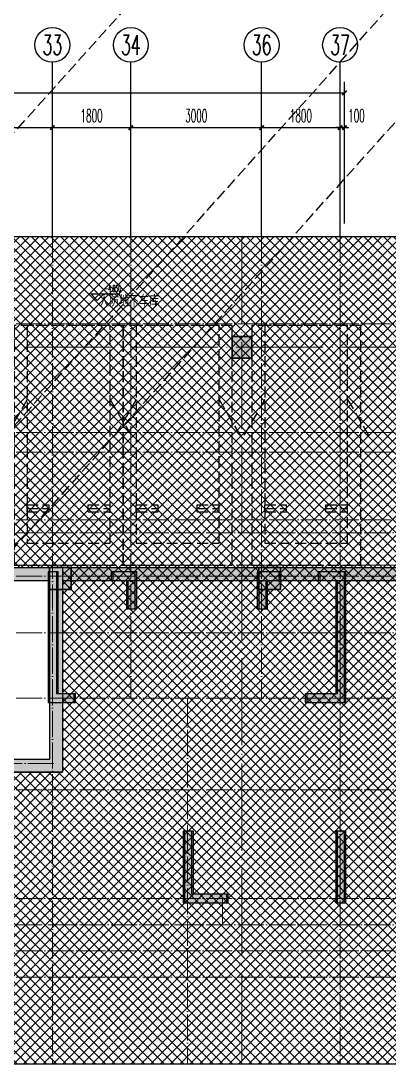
# Model space of a CAD drawing. Extents: x 27938 to 650306, y -92720 to 1524912.
# Drawn here: x 319594 to 328041, y 738130 to 762082 of the extents above; entities that cross this region are included whole.
import ezdxf
from ezdxf.enums import TextEntityAlignment as Align

# ---------------------------------------------------------------- set-up
doc = ezdxf.new("R2010")
doc.units = 0
doc.header["$LTSCALE"] = 1000
doc.header["$MEASUREMENT"] = 0
for name, pattern in [('__DASH', [0.35, 0.25, -0.1]), ('DASH', [0.35, 0.25, -0.1]), ('DOTE', [2.42, 2, -0.2, 0.02, -0.2])]:
    doc.linetypes.add(name, pattern=pattern)
for name, color, linetype in [('AXIS', 3, 'Continuous'), ('AXIS_TEXT', 4, 'Continuous'), ('COLUMN', 9, 'Continuous'), ('DIM_ELEV', 3, 'Continuous'), ('HS-A-停车位（标准）', 9, 'Continuous'), ('HS-A-墙-砼', 41, 'Continuous'), ('PUB_TEXT', 4, 'Continuous'), ('建-墙-填充', 8, 'Continuous')]:
    doc.layers.add(name, color=color, linetype=linetype)
for name, color, linetype, lineweight in [('DOTE', 19, 'DOTE', 9), ('PUB_HATCH', 8, 'Continuous', 9), ('填充', 251, 'Continuous', 5), ('砼柱', 2, 'Continuous', 35)]:
    doc.layers.add(name, color=color, linetype=linetype, lineweight=lineweight)
doc.styles.add('_TCH_AXIS', font='COMPLEX', dxfattribs={"bigfont": 'GBCBIG'})
doc.styles.add('_TCH_DIM', font='SIMPLEX.shx', dxfattribs={"width": 0.6, "oblique": 10, "bigfont": 'hztxt.shx'})
doc.styles.add('_TCH_DIM_T3', font='SIMPLEX.shx', dxfattribs={"width": 0.494118, "bigfont": 'GBCBIG.shx'})
doc.styles.add('COMPLEX', font='COMPLEX')
doc.styles.get("Standard").update_dxf_attribs({"font": 'gbenor.shx', "bigfont": 'gbcbig.shx'})
doc.dimstyles.new('_TCH_ARCH&&100', dxfattribs={"dimtxt": 297.5, "dimasz": 100, "dimexe": 250, "dimexo": 300, "dimgap": 126.25, "dimtad": 1, "dimdec": 0, "dimzin": 0, "dimdsep": 46, "dimtxsty": '_TCH_DIM_T3', "dimblk": 'ARCHTICK', "dimcen": 0.09, "dimclrt": 4, "dimazin": 2, "dimtfac": 1, "dimtdec": 0, "dimtix": 1, "dimtmove": 2, "dimatfit": 3, "dimfxl": 1, "dimtolj": 1, "dimtzin": 0, "dimarcsym": 0})

# ---------------------------------------------------------------- blocks, each defined once
blk = doc.blocks.new('GDRDADWDAD')
at = {"layer": 'DOTE', "linetype": 'DOTE', "ltscale": 0.3}
for p, q in [((320317, 690157), (320317, 671157)), ((322117, 690157), (322117, 679557)), ((325117, 690157), (325117, 679557)), ((326917, 690157), (326917, 671157)), ((270117, 688157), (328917, 688157)), ((270117, 685657), (328917, 685657)), ((270117, 685207), (328917, 685207)), ((270117, 683657), (328917, 683657)), ((270117, 683357), (328917, 683357)), ((270117, 682357), (328917, 682357)), ((270117, 681057), (328917, 681057)), ((270117, 679557), (328917, 679557)), ((323417, 679557), (323417, 671157)), ((270117, 677457), (328917, 677457)), ((270117, 674957), (328917, 674957)), ((324217, 674957), (324217, 674357)), ((270117, 674357), (328917, 674357)), ((270117, 673757), (328917, 673757)), ((270117, 673157), (328917, 673157))]:
    blk.add_line(p, q, dxfattribs=at)
blk = doc.blocks.new('gdfgdgdgr')
at = {"layer": 'PUB_HATCH'}
for points in [[(525378, 529314), (525378, 526314), (525978, 526314), (525978, 526514), (525578, 526514), (525578, 529114), (525578, 529114), (525578, 529314)], [(526828, 529114), (527178, 529114), (527178, 528464), (527378, 528464), (527378, 529314), (526828, 529314)], [(530678, 529114), (530678, 529314), (530178, 529314), (530178, 528464), (530378, 528464), (530378, 529114)], [(532178, 529314), (531578, 529314), (531578, 529114), (531978, 529114), (531978, 526514), (531278, 526514), (531278, 526314), (532178, 526314)], [(529478, 521914), (528678, 521914), (528678, 523364), (528478, 523364), (528478, 521714), (529478, 521714)], [(532178, 521714), (532178, 523364), (531978, 523364), (531978, 521714)]]:
    blk.add_hatch(color=256, dxfattribs=at).paths.add_polyline_path(points)
at = {"layer": 'COLUMN', "color": 8}
for p, q in [((525378, 529314), (525378, 526314)), ((525578, 529314), (525378, 529314)), ((525578, 529114), (525578, 529314)), ((525578, 526514), (525578, 529114)), ((525578, 529114), (525578, 529114)), ((527378, 529314), (526828, 529314)), ((526828, 529314), (526828, 529114)), ((526828, 529114), (527178, 529114)), ((527178, 529114), (527178, 528464)), ((527378, 528464), (527378, 529314)), ((530678, 529314), (530178, 529314)), ((530178, 529314), (530178, 528464)), ((530378, 528464), (530378, 529114)), ((530378, 529114), (530678, 529114)), ((530678, 529114), (530678, 529314)), ((532178, 529314), (531578, 529314)), ((531578, 529314), (531578, 529114)), ((531578, 529114), (531978, 529114)), ((531978, 529114), (531978, 526514)), ((532178, 526314), (532178, 529314)), ((527178, 528464), (527378, 528464)), ((530178, 528464), (530378, 528464)), ((525978, 526514), (525578, 526514)), ((525978, 526314), (525978, 526514)), ((531978, 526514), (531278, 526514)), ((531278, 526514), (531278, 526314)), ((525378, 526314), (525978, 526314)), ((531278, 526314), (532178, 526314)), ((528678, 523364), (528478, 523364)), ((528478, 523364), (528478, 521714)), ((528678, 521914), (528678, 523364)), ((532178, 523364), (531978, 523364)), ((531978, 523364), (531978, 521714)), ((532178, 521714), (532178, 523364)), ((528478, 521714), (529478, 521714)), ((529478, 521914), (528678, 521914)), ((529478, 521714), (529478, 521914)), ((531978, 521714), (532178, 521714))]:
    blk.add_line(p, q, dxfattribs=at)
blk = doc.blocks.new('A$C47B31F67')
at = {"layer": '填充'}
h = blk.add_hatch(dxfattribs=at)
h.set_pattern_fill('ANSI37', color=8, scale=100, style=0)
h.set_pattern_definition([(45, (0, 0), (-112.2532, 112.2532), []), (135, (0, 0), (-112.2532, -112.2532), [])])
h.paths.add_polyline_path([(127448, -31360), (127448, -32860), (129998, -32860), (129998, -35060), (129998, -35060), (129998, -36060), (133248, -36060), (133248, -40760), (127398, -40760), (127398, -41360), (124498, -41360), (124498, -39259), (124448, -39260), (124448, -36060), (124448, -36059), (124448, -31360)], flags=16)
h.paths.add_polyline_path([(97048, -31360), (97048, -32860), (94548, -32860), (94548, -35060), (97048, -35060), (97048, -37460), (91248, -37460), (91248, -40760), (97098, -40760), (97098, -41360), (99998, -41360), (99998, -39259), (100148, -39260), (100148, -36060), (100048, -36059), (100048, -31360)], flags=16)
h.paths.add_polyline_path([(82848, -28460), (141648, -28460), (141648, -47460), (82848, -47460)])
at = {"layer": '填充', "color": 8}
blk.add_lwpolyline([(127448, -31360), (127448, -32860), (129998, -32860), (129998, -35060), (129998, -35060), (129998, -36060), (133248, -36060), (133248, -40760), (127398, -40760), (127398, -41360), (124498, -41360), (124498, -39259), (124448, -39260), (124448, -36060), (124448, -36059), (124448, -31360)], close=True, dxfattribs=at)
blk = doc.blocks.new('A$C25A378E3')
at = {"layer": 'HS-A-停车位（标准）', "linetype": 'DASH'}
for p, q in [((300, 4280), (800, 4280)), ((300, 4280), (300, 4120)), ((300, 4200), (800, 4200)), ((300, 4120), (800, 4120)), ((800, 4280), (800, 4120)), ((1700, 4280), (2200, 4280)), ((1700, 4280), (1700, 4120)), ((1700, 4200), (2200, 4200)), ((1700, 4120), (2200, 4120)), ((2200, 4280), (2200, 4120)), ((300, 1700), (-200, 2550)), ((2200, 1700), (2700, 2550))]:
    blk.add_line(p, q, dxfattribs=at)
for points in [[(0, 5500), (2500, 5500), (2500, 0), (0, 0)], [(300, 5000), (2200, 5000), (2200, 0), (300, 0)]]:
    blk.add_lwpolyline(points, close=True, dxfattribs=at)
blk = doc.blocks.new('_ArchTick')
at = {"color": 0, "linetype": 'ByBlock', "const_width": 0.4}
blk.add_lwpolyline([(-0.5, -0.5), (0.5, 0.5)], dxfattribs=at)
blk = doc.blocks.new('*D612')
at = {"layer": 'AXIS', "color": 0, "lineweight": -2}
for p, q in [((326917, 757430), (326917, 759880)), ((327017, 757430), (327017, 759880)), ((326917, 759630), (326817, 759630)), ((326917, 759630), (327017, 759630)), ((327017, 759630), (327117, 759630))]:
    blk.add_line(p, q, dxfattribs=at)
at = {"layer": 'Defpoints', "color": 0}
for p in [(327017, 759630), (326917, 757130), (327017, 757130)]:
    blk.add_point(p, dxfattribs=at)
at = {"layer": 'AXIS', "color": 0, "lineweight": -2, "xscale": 100, "yscale": 100, "zscale": 100}
blk.add_blockref('_ArchTick', (326917, 759630), dxfattribs=at)
at = {"layer": 'AXIS', "color": 0, "lineweight": -2, "xscale": 100, "yscale": 100, "zscale": 100, "rotation": 180}
blk.add_blockref('_ArchTick', (327017, 759630), dxfattribs=at)
at = {"layer": 'AXIS', "color": 4, "insert": (327292, 759905), "char_height": 297.5, "attachment_point": 5, "style": '_TCH_DIM_T3'}
blk.add_mtext('\\A1;100', dxfattribs=at)
blk = doc.blocks.new('*D613')
at = {"layer": 'AXIS', "color": 0, "lineweight": -2}
for p, q in [((325117, 757430), (325117, 759880)), ((326917, 757430), (326917, 759880)), ((325117, 759630), (326917, 759630))]:
    blk.add_line(p, q, dxfattribs=at)
at = {"layer": 'Defpoints', "color": 0}
for p in [(326917, 759630), (325117, 757130), (326917, 757130)]:
    blk.add_point(p, dxfattribs=at)
at = {"layer": 'AXIS', "color": 0, "lineweight": -2, "xscale": 100, "yscale": 100, "zscale": 100, "rotation": 180}
blk.add_blockref('_ArchTick', (325117, 759630), dxfattribs=at)
at = {"layer": 'AXIS', "color": 0, "lineweight": -2, "xscale": 100, "yscale": 100, "zscale": 100}
blk.add_blockref('_ArchTick', (326917, 759630), dxfattribs=at)
at = {"layer": 'AXIS', "color": 4, "insert": (326017, 759905), "char_height": 297.5, "attachment_point": 5, "style": '_TCH_DIM_T3'}
blk.add_mtext('\\A1;1800', dxfattribs=at)
blk = doc.blocks.new('*D614')
at = {"layer": 'AXIS', "color": 0, "lineweight": -2}
for p, q in [((322117, 757430), (322117, 759880)), ((325117, 757430), (325117, 759880)), ((322117, 759630), (325117, 759630))]:
    blk.add_line(p, q, dxfattribs=at)
at = {"layer": 'Defpoints', "color": 0}
for p in [(325117, 759630), (322117, 757130), (325117, 757130)]:
    blk.add_point(p, dxfattribs=at)
at = {"layer": 'AXIS', "color": 0, "lineweight": -2, "xscale": 100, "yscale": 100, "zscale": 100, "rotation": 180}
blk.add_blockref('_ArchTick', (322117, 759630), dxfattribs=at)
at = {"layer": 'AXIS', "color": 0, "lineweight": -2, "xscale": 100, "yscale": 100, "zscale": 100}
blk.add_blockref('_ArchTick', (325117, 759630), dxfattribs=at)
at = {"layer": 'AXIS', "color": 4, "insert": (323617, 759905), "char_height": 297.5, "attachment_point": 5, "style": '_TCH_DIM_T3'}
blk.add_mtext('\\A1;3000', dxfattribs=at)
blk = doc.blocks.new('*D615')
at = {"layer": 'AXIS', "color": 0, "lineweight": -2}
for p, q in [((320317, 757430), (320317, 759880)), ((322117, 757430), (322117, 759880)), ((320317, 759630), (322117, 759630))]:
    blk.add_line(p, q, dxfattribs=at)
at = {"layer": 'Defpoints', "color": 0}
for p in [(322117, 759630), (320317, 757130), (322117, 757130)]:
    blk.add_point(p, dxfattribs=at)
at = {"layer": 'AXIS', "color": 0, "lineweight": -2, "xscale": 100, "yscale": 100, "zscale": 100, "rotation": 180}
blk.add_blockref('_ArchTick', (320317, 759630), dxfattribs=at)
at = {"layer": 'AXIS', "color": 0, "lineweight": -2, "xscale": 100, "yscale": 100, "zscale": 100}
blk.add_blockref('_ArchTick', (322117, 759630), dxfattribs=at)
at = {"layer": 'AXIS', "color": 4, "insert": (321217, 759905), "char_height": 297.5, "attachment_point": 5, "style": '_TCH_DIM_T3'}
blk.add_mtext('\\A1;1800', dxfattribs=at)
blk = doc.blocks.new('*D616')
at = {"layer": 'AXIS', "color": 0, "lineweight": -2}
for p, q in [((317117, 757430), (317117, 759880)), ((320317, 757430), (320317, 759880)), ((317117, 759630), (320317, 759630))]:
    blk.add_line(p, q, dxfattribs=at)
at = {"layer": 'Defpoints', "color": 0}
for p in [(320317, 759630), (317117, 757130), (320317, 757130)]:
    blk.add_point(p, dxfattribs=at)
at = {"layer": 'AXIS', "color": 0, "lineweight": -2, "xscale": 100, "yscale": 100, "zscale": 100, "rotation": 180}
blk.add_blockref('_ArchTick', (317117, 759630), dxfattribs=at)
at = {"layer": 'AXIS', "color": 0, "lineweight": -2, "xscale": 100, "yscale": 100, "zscale": 100}
blk.add_blockref('_ArchTick', (320317, 759630), dxfattribs=at)
at = {"layer": 'AXIS', "color": 4, "insert": (318717, 759905), "char_height": 297.5, "attachment_point": 5, "style": '_TCH_DIM_T3'}
blk.add_mtext('\\A1;3200', dxfattribs=at)
blk = doc.blocks.new('*D676')
at = {"layer": 'AXIS', "color": 0, "lineweight": -2}
for p, q in [((272017, 757430), (272017, 760680)), ((327017, 757430), (327017, 760680)), ((272017, 760430), (327017, 760430))]:
    blk.add_line(p, q, dxfattribs=at)
at = {"layer": 'Defpoints', "color": 0}
for p in [(327017, 760430), (272017, 757130), (327017, 757130)]:
    blk.add_point(p, dxfattribs=at)
at = {"layer": 'AXIS', "color": 0, "lineweight": -2, "xscale": 100, "yscale": 100, "zscale": 100, "rotation": 180}
blk.add_blockref('_ArchTick', (272017, 760430), dxfattribs=at)
at = {"layer": 'AXIS', "color": 0, "lineweight": -2, "xscale": 100, "yscale": 100, "zscale": 100}
blk.add_blockref('_ArchTick', (327017, 760430), dxfattribs=at)
at = {"layer": 'AXIS', "color": 4, "insert": (299517, 760705), "char_height": 297.5, "attachment_point": 5, "style": '_TCH_DIM_T3'}
blk.add_mtext('\\A1;55000', dxfattribs=at)
blk = doc.blocks.new('_AXISO')
blk.add_circle((0, 0), 0.5)
at = {"layer": 'AXIS_TEXT', "style": 'COMPLEX', "width": 1.041667}
blk.add_attdef('A', text='', height=0.56, dxfattribs=at).set_placement((-0.25, -0.28), (0.25, -0.28), align=Align.FIT)

msp = doc.modelspace()

# ---------------------------------------------------------------- hatches: boundary and pattern name
at = {"layer": 'PUB_HATCH'}
for color, points in [(8, [(324889.7, 754836.9), (324439.7, 754836.9), (324439.7, 754336.9), (324889.7, 754336.9)]), (256, [(317300.2, 749530.3), (317050.2, 749230.3), (320250.3, 749230.3), (320400.3, 749330.3), (320400.3, 749530.3)]), (8, [(320750.2, 749530.3), (320250.2, 749530.3), (320250.2, 749030.3), (320750.2, 749030.3)]), (256, [(328949.8, 749530.3), (320400.3, 749530.3), (320400.3, 749330.3), (320550.3, 749230.3), (328949.8, 749230.3)]), (8, [(325550.2, 749530.3), (325050.2, 749530.3), (325050.2, 749030.3), (325550.2, 749030.3)]), (256, [(314400.2, 745130.3), (314700.2, 744830.3), (320550.3, 744830.3), (320250.3, 745130.3)])]:
    msp.add_hatch(color=color, dxfattribs=at).paths.add_polyline_path(points)
at = {"layer": '建-墙-填充'}
msp.add_hatch(color=256, dxfattribs=at).paths.add_polyline_path([(320400.3, 749330.3), (320250.3, 749230.3), (320250.3, 745130.3), (320550.3, 744830.3), (320550.3, 749230.3)])

# ---------------------------------------------------------------- linework, layer by layer
at = {"color": 251, "linetype": '__DASH', "true_color": 0x636466}
for p, q in [((314616.6, 754129.9), (331939.2, 773483.9)), ((311966.4, 744429.9), (329289, 763783.9)), ((314466.6, 744429.9), (331789.2, 763783.9))]:
    msp.add_line(p, q, dxfattribs=at)
at = {"color": 3}
msp.add_lwpolyline([(270116.6, 757129.9), (328916.6, 757129.9), (328916.6, 738129.9), (270116.6, 738129.9)], close=True, dxfattribs=at)
at = {"color": 8}
for points in [[(270149.8, 757130.3), (328949.8, 757130.3), (328949.8, 738130.3), (270149.8, 738130.3)], [(314750.3, 754230.3), (314750.3, 752730.3), (317300.2, 752730.3), (317300.2, 750530.3), (317300.2, 750530.3), (317300.2, 749530.3), (320550.2, 749530.3), (320550.2, 744830.3), (314700.1, 744830.3), (314700.1, 744230.3), (311799.9, 744230.3), (311799.9, 746330.4), (311750, 746330.2), (311750, 749530.3), (311750, 749530.4), (311750, 754230.3)]]:
    msp.add_lwpolyline(points, close=True, dxfattribs=at)
at = {"layer": 'AXIS'}
for p, q in [((320316.6, 757129.9), (320316.6, 761129.9)), ((322116.6, 757129.9), (322116.6, 761129.9)), ((325116.6, 757129.9), (325116.6, 761129.9)), ((326916.6, 757129.9), (326916.6, 761129.9))]:
    msp.add_line(p, q, dxfattribs=at)
at = {"layer": 'DIM_ELEV', "color": 8}
for p, q in [((321347.7, 755664.1), (321197.7, 755814.1)), ((321197.7, 755814.1), (321862.6, 755814.1)), ((321347.7, 755664.1), (321497.7, 755814.1))]:
    msp.add_line(p, q, dxfattribs=at)
at = {"layer": 'DOTE', "color": 5}
for p, q in [((324664.7, 757130.3), (324664.7, 738130.3)), ((328949.8, 754586.9), (270149.8, 754586.9)), ((328949.8, 749586.9), (270149.8, 749586.9))]:
    msp.add_line(p, q, dxfattribs=at)
at = {"layer": 'DOTE', "linetype": 'DOTE', "ltscale": 0.3}
msp.add_line((320350.2, 745030.3), (314500.2, 745030.3), dxfattribs=at)
at = {"layer": 'HS-A-墙-砼', "color": 8}
for p, q in [((317300.2, 749530.3), (320400.3, 749530.3)), ((320400.3, 749530.3), (328949.8, 749530.3)), ((317050.2, 749230.3), (320250.3, 749230.3)), ((320250.3, 749230.3), (320250.3, 745130.3)), ((320550.3, 749230.3), (320550.3, 744830.3)), ((320550.3, 749230.3), (328949.8, 749230.3)), ((314400.2, 745130.3), (320250.3, 745130.3)), ((314700.2, 744830.3), (320550.3, 744830.3))]:
    msp.add_line(p, q, dxfattribs=at)
at = {"layer": 'PUB_HATCH', "color": 8}
for points in [[(324889.7, 754836.9), (324439.7, 754836.9), (324439.7, 754336.9), (324889.7, 754336.9)], [(320750.2, 749530.3), (320250.2, 749530.3), (320250.2, 749030.3), (320750.2, 749030.3)], [(325550.2, 749530.3), (325050.2, 749530.3), (325050.2, 749030.3), (325550.2, 749030.3)]]:
    msp.add_lwpolyline(points, close=True, dxfattribs=at)
at = {"layer": '砼柱', "color": 8, "lineweight": 35}
for points in [[(324889.7, 754836.9), (324439.7, 754836.9), (324439.7, 754336.9), (324889.7, 754336.9)], [(320750.2, 749530.3), (320250.2, 749530.3), (320250.2, 749030.3), (320750.2, 749030.3)], [(325550.2, 749530.3), (325050.2, 749530.3), (325050.2, 749030.3), (325550.2, 749030.3)]]:
    msp.add_lwpolyline(points, close=True, dxfattribs=at)

# ---------------------------------------------------------------- block references
for name, p in [('GDRDADWDAD', (0, 66972.7)), ('gdfgdgdgr', (-205160.8, 220116))]:
    msp.add_blockref(name, p)
at = {"color": 8}
for name, p in [('A$C47B31F67', (187302.1, 785589.9)), ('gdfgdgdgr', (-205127.6, 220116.5))]:
    msp.add_blockref(name, p, dxfattribs=at)
at = {"layer": 'AXIS'}
ref = msp.add_blockref('_AXISO', (320316.6, 761529.9), dxfattribs=dict(at, xscale=800, yscale=800, zscale=800))
ref.add_attrib('A', '33', dxfattribs={"layer": 'AXIS_TEXT', "height": 452.55, "style": '_TCH_AXIS', "width": 0.636364}).set_placement((320090.3, 761303.6), (320542.9, 761303.6), align=Align.FIT)
ref = msp.add_blockref('_AXISO', (322116.6, 761529.9), dxfattribs=dict(at, xscale=800, yscale=800, zscale=800))
ref.add_attrib('A', '34', dxfattribs={"layer": 'AXIS_TEXT', "height": 452.55, "style": '_TCH_AXIS', "width": 0.6}).set_placement((321890.3, 761303.6), (322342.9, 761303.6), align=Align.FIT)
ref = msp.add_blockref('_AXISO', (325116.6, 761529.9), dxfattribs=dict(at, xscale=800, yscale=800, zscale=800))
ref.add_attrib('A', '36', dxfattribs={"layer": 'AXIS_TEXT', "height": 452.55, "style": '_TCH_AXIS', "width": 0.636364}).set_placement((324890.3, 761303.6), (325342.9, 761303.6), align=Align.FIT)
ref = msp.add_blockref('_AXISO', (326916.6, 761529.9), dxfattribs=dict(at, xscale=800, yscale=800, zscale=800))
ref.add_attrib('A', '37', dxfattribs={"layer": 'AXIS_TEXT', "height": 452.55, "style": '_TCH_AXIS', "width": 0.636364}).set_placement((326690.3, 761303.6), (327142.9, 761303.6), align=Align.FIT)
at = {"layer": 'HS-A-停车位（标准）', "color": 8, "linetype": 'DASH', "xscale": -1, "rotation": 179.9993559612105}
for p in [(319439.8, 755086.9), (321939.8, 755086.9), (324889.8, 755086.9)]:
    msp.add_blockref('A$C25A378E3', p, dxfattribs=at)

# ---------------------------------------------------------------- texts
at = {"layer": 'DIM_ELEV', "color": 8, "style": '_TCH_DIM', "width": 0.423529}
msp.add_text('-4.850', height=148.75, dxfattribs=at).set_placement((321510.7, 755864.1))
at = {"layer": 'PUB_TEXT', "color": 8}
msp.add_text('人防地下车库', height=270.07, dxfattribs=at).set_placement((321388.8, 755517.6))

# ---------------------------------------------------------------- dimensions: what is measured, and where the dimension line sits
at = {"layer": 'AXIS'}
for p1, p2, distance, picture, middle in [((272016.6, 757129.9), (327016.6, 757129.9), 3300, '*D676', (299516.6, 760704.9)), ((317116.6, 757129.9), (320316.6, 757129.9), 2500, '*D616', (318716.6, 759904.9)), ((320316.6, 757129.9), (322116.6, 757129.9), 2500, '*D615', (321216.6, 759904.9)), ((322116.6, 757129.9), (325116.6, 757129.9), 2500, '*D614', (323616.6, 759904.9)), ((325116.6, 757129.9), (326916.6, 757129.9), 2500, '*D613', (326016.6, 759904.9))]:
    dim = msp.add_aligned_dim(p1=p1, p2=p2, distance=distance, dimstyle='_TCH_ARCH&&100', dxfattribs=at)
    dim.commit()
    dim.dimension.update_dxf_attribs({"geometry": picture, "text_midpoint": middle})
dim = msp.add_linear_dim(base=(327016.6, 759629.9), p1=(326916.6, 757129.9), p2=(327016.6, 757129.9), angle=0, dimstyle='_TCH_ARCH&&100', dxfattribs=at)
dim.commit()
dim.dimension.update_dxf_attribs({"geometry": '*D612', "text_midpoint": (327291.6, 759904.9), "dimtype": 129})

doc.saveas('drawing.dxf')
